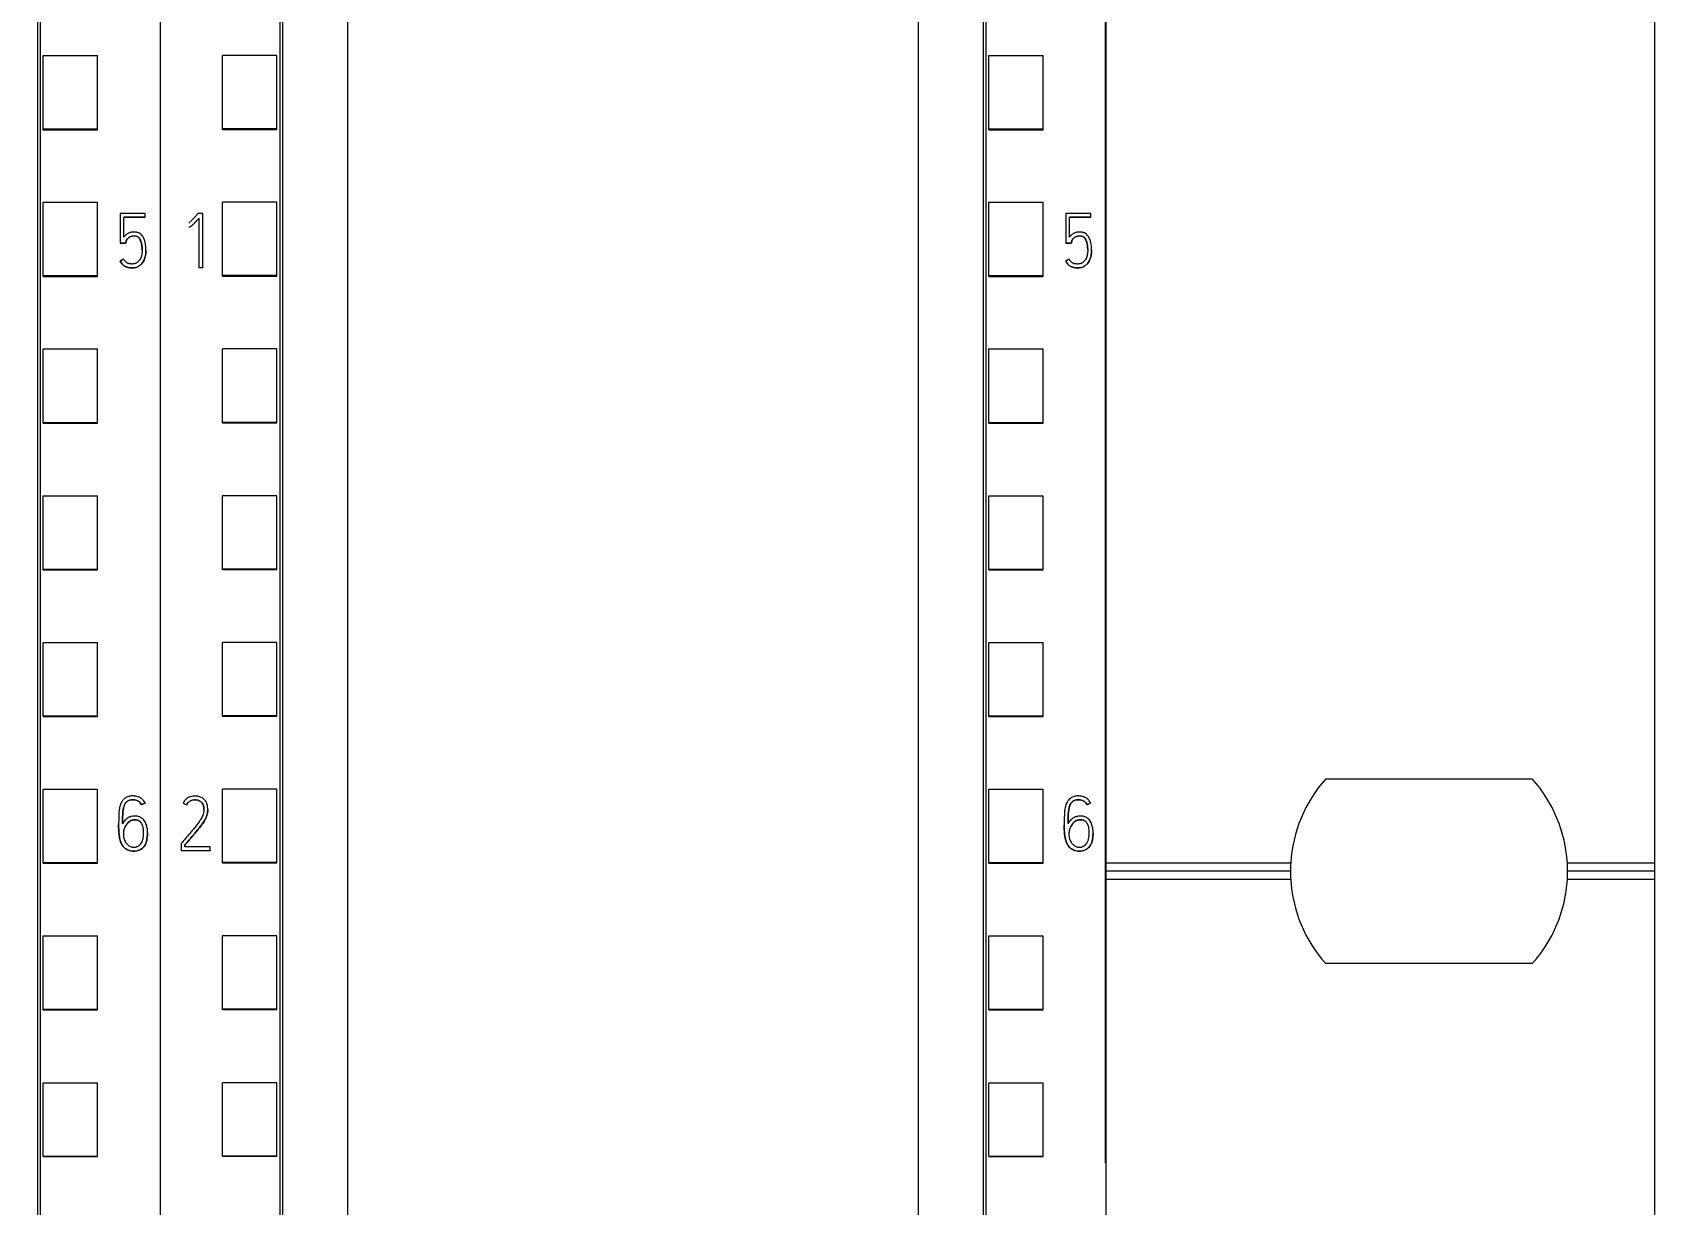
# Model space of a CAD drawing. Header units: millimetres. Extents: x 1359 to 3577, y 1333 to 3557.
# Drawn here: x 2850.1 to 2909.8, y 2979.1 to 3022.3 of the extents above; entities that cross this region are included whole.
import ezdxf

# ---------------------------------------------------------------- set-up
doc = ezdxf.new("R2010")
doc.units = ezdxf.units.MM
doc.layers.add('000-PI-Oprema', color=30, linetype='Continuous', lineweight=5)
doc.layers.add('002-PI-Kabelska kanalica', color=150, linetype='Continuous')
doc.styles.get("Standard").update_dxf_attribs({"font": 'arial.ttf'})
doc.dimstyles.new('ISO-25', dxfattribs={"dimtxt": 2.5, "dimasz": 2.5, "dimexe": 1.25, "dimexo": 0.625, "dimtad": 1, "dimtxsty": 'Standard', "dimcen": 2.5, "dimadec": 0, "dimazin": 0, "dimtfac": 1, "dimtmove": 0, "dimatfit": 3, "dimfxl": 1, "dimarcsym": 0})

# ---------------------------------------------------------------- blocks, each defined once
blk = doc.blocks.new('S7-1500 AI HS - 6ES7531-7NF10-0AB0')
at = {"layer": '000-PI-Oprema', "color": 0, "linetype": 'ByBlock', "lineweight": 0}
for p, q in [((0, 134.681), (0, 21.262)), ((34.8, 134.681), (34.8, 21.262)), ((4.4, 132.4), (4.4, 23.585)), ((30.4, 23.585), (30.4, 132.4)), ((2.3, 112.178), (2.3, 114.881)), ((4.3, 114.881), (2.3, 114.881)), ((4.3, 112.178), (4.3, 114.881)), ((30.5, 112.178), (30.5, 114.881)), ((30.5, 114.881), (32.5, 114.881)), ((32.5, 112.178), (32.5, 114.881)), ((2.3, 112.149), (2.3, 112.178)), ((4.3, 112.178), (2.3, 112.178)), ((4.3, 112.149), (2.3, 112.149)), ((4.3, 112.149), (4.3, 112.178)), ((30.5, 112.178), (32.5, 112.178)), ((30.5, 112.149), (30.5, 112.178)), ((30.5, 112.149), (32.5, 112.149)), ((32.5, 112.149), (32.5, 112.178)), ((2.3, 106.777), (2.3, 109.479)), ((4.3, 109.479), (2.3, 109.479)), ((4.3, 106.777), (4.3, 109.479)), ((30.5, 106.777), (30.5, 109.479)), ((30.5, 109.479), (32.5, 109.479)), ((32.5, 106.777), (32.5, 109.479)), ((1.566, 109.059), (1.392, 109.059)), ((1.428, 108.888), (1.428, 107.075)), ((1.566, 107.075), (1.566, 109.059)), ((33.327, 109.07), (33.327, 107.976)), ((34.251, 109.07), (33.327, 109.07)), ((33.466, 108.197), (33.466, 108.932)), ((33.466, 108.932), (34.251, 108.932)), ((34.251, 108.926), (33.466, 108.926)), ((34.251, 108.932), (34.251, 109.07)), ((34.251, 108.932), (34.251, 108.926)), ((33.327, 107.976), (33.327, 107.97)), ((33.327, 107.976), (33.538, 107.976)), ((33.538, 107.97), (33.327, 107.97)), ((33.538, 107.976), (33.538, 107.97)), ((34.279, 107.712), (34.279, 107.718)), ((1.428, 107.075), (1.566, 107.075)), ((1.428, 107.075), (1.428, 107.069)), ((1.566, 107.069), (1.428, 107.069)), ((1.566, 107.075), (1.566, 107.069)), ((33.333, 107.321), (33.333, 107.315)), ((2.3, 106.749), (2.3, 106.777)), ((4.3, 106.777), (2.3, 106.777)), ((4.3, 106.749), (2.3, 106.749)), ((4.3, 106.749), (4.3, 106.777)), ((30.5, 106.749), (30.5, 106.777)), ((30.5, 106.777), (32.5, 106.777)), ((30.5, 106.749), (32.5, 106.749)), ((32.5, 106.749), (32.5, 106.777)), ((2.3, 101.375), (2.3, 104.078)), ((4.3, 104.078), (2.3, 104.078)), ((4.3, 101.375), (4.3, 104.078)), ((30.5, 101.375), (30.5, 104.078)), ((30.5, 104.078), (32.5, 104.078)), ((32.5, 101.375), (32.5, 104.078)), ((2.3, 101.349), (2.3, 101.375)), ((4.3, 101.375), (2.3, 101.375)), ((4.3, 101.349), (2.3, 101.349)), ((4.3, 101.349), (4.3, 101.375)), ((30.5, 101.349), (30.5, 101.375)), ((30.5, 101.375), (32.5, 101.375)), ((30.5, 101.349), (32.5, 101.349)), ((32.5, 101.349), (32.5, 101.375)), ((2.3, 95.974), (2.3, 98.676)), ((4.3, 98.676), (2.3, 98.676)), ((4.3, 95.974), (4.3, 98.676)), ((30.5, 95.974), (30.5, 98.676)), ((30.5, 98.676), (32.5, 98.676)), ((32.5, 95.974), (32.5, 98.676)), ((2.3, 95.949), (2.3, 95.974)), ((4.3, 95.974), (2.3, 95.974)), ((4.3, 95.949), (2.3, 95.949)), ((4.3, 95.949), (4.3, 95.974)), ((30.5, 95.949), (30.5, 95.974)), ((30.5, 95.974), (32.5, 95.974)), ((30.5, 95.949), (32.5, 95.949)), ((32.5, 95.949), (32.5, 95.974)), ((2.3, 90.572), (2.3, 93.274)), ((4.3, 93.274), (2.3, 93.274)), ((4.3, 90.572), (4.3, 93.274)), ((30.5, 90.572), (30.5, 93.274)), ((30.5, 93.274), (32.5, 93.274)), ((32.5, 90.572), (32.5, 93.274)), ((2.3, 90.549), (2.3, 90.572)), ((4.3, 90.572), (2.3, 90.572)), ((4.3, 90.549), (2.3, 90.549)), ((4.3, 90.549), (4.3, 90.572)), ((30.5, 90.549), (30.5, 90.572)), ((30.5, 90.572), (32.5, 90.572)), ((30.5, 90.549), (32.5, 90.549)), ((32.5, 90.549), (32.5, 90.572)), ((2.3, 85.17), (2.3, 87.872)), ((4.3, 87.872), (2.3, 87.872)), ((4.3, 85.17), (4.3, 87.872)), ((30.5, 85.17), (30.5, 87.872)), ((30.5, 87.872), (32.5, 87.872)), ((32.5, 85.17), (32.5, 87.872)), ((34.116, 87.304), (34.116, 87.298)), ((34.244, 87.371), (34.244, 87.364)), ((1.752, 87.131), (1.752, 87.137)), ((33.273, 86.566), (33.273, 86.56)), ((34.336, 86.267), (34.336, 86.273)), ((0.77, 85.614), (1.836, 85.614)), ((1.836, 85.607), (0.77, 85.607)), ((1.836, 85.752), (0.909, 85.752)), ((1.836, 85.614), (1.836, 85.752)), ((1.836, 85.614), (1.836, 85.607)), ((2.3, 85.149), (2.3, 85.17)), ((4.3, 85.17), (2.3, 85.17)), ((4.3, 85.149), (2.3, 85.149)), ((4.3, 85.149), (4.3, 85.17)), ((30.5, 85.149), (30.5, 85.17)), ((30.5, 85.17), (32.5, 85.17)), ((30.5, 85.149), (32.5, 85.149)), ((32.5, 85.149), (32.5, 85.17)), ((2.3, 79.769), (2.3, 82.471)), ((4.3, 82.471), (2.3, 82.471)), ((4.3, 79.769), (4.3, 82.471)), ((30.5, 79.769), (30.5, 82.471)), ((30.5, 82.471), (32.5, 82.471)), ((32.5, 79.769), (32.5, 82.471)), ((2.3, 79.75), (2.3, 79.769)), ((4.3, 79.769), (2.3, 79.769)), ((4.3, 79.75), (2.3, 79.75)), ((4.3, 79.75), (4.3, 79.769)), ((30.5, 79.75), (30.5, 79.769)), ((30.5, 79.769), (32.5, 79.769)), ((30.5, 79.75), (32.5, 79.75)), ((32.5, 79.75), (32.5, 79.769)), ((2.3, 74.367), (2.3, 77.069)), ((4.3, 77.069), (2.3, 77.069)), ((4.3, 74.367), (4.3, 77.069)), ((30.5, 74.367), (30.5, 77.069)), ((30.5, 77.069), (32.5, 77.069)), ((32.5, 74.367), (32.5, 77.069)), ((2.3, 74.35), (2.3, 74.367)), ((4.3, 74.367), (2.3, 74.367)), ((4.3, 74.35), (2.3, 74.35)), ((4.3, 74.35), (4.3, 74.367)), ((30.5, 74.367), (32.5, 74.367)), ((30.5, 74.35), (30.5, 74.367)), ((30.5, 74.35), (32.5, 74.35)), ((32.5, 74.35), (32.5, 74.367))]:
    blk.add_line(p, q, dxfattribs=at)
at = {"layer": '000-PI-Oprema', "color": 0, "linetype": 'ByBlock', "lineweight": 0, "ltscale": 0.25}
for p, q in [((0.845, 87.362), (0.97, 87.293)), ((0.77, 85.868), (0.77, 85.607)), ((0.909, 85.752), (0.909, 85.818))]:
    blk.add_line(p, q, dxfattribs=at)
at = {"layer": '000-PI-Oprema', "color": 0, "linetype": 'ByBlock', "lineweight": 0}
for points, knots in [([(4.5, 132.586), (4.5, 129.542), (4.5, 119.972), (4.5, 105.802), (4.5, 91.235), (4.5, 77.025), (4.5, 62.731), (4.5, 47.245), (4.5, 34.605), (4.5, 26.64), (4.5, 23.299)], [0, 0, 0, 0, 0.083934, 0.263736, 0.389889, 0.484142, 0.653794, 0.78188, 0.908517, 1, 1, 1, 1]), ([(30.3, 23.299), (30.3, 26.64), (30.3, 34.605), (30.3, 47.245), (30.3, 62.731), (30.3, 77.025), (30.3, 91.235), (30.3, 105.802), (30.3, 119.972), (30.3, 129.542), (30.3, 132.586)], [0, 0, 0, 0, 0.091483, 0.21812, 0.346206, 0.515858, 0.610111, 0.736264, 0.916066, 1, 1, 1, 1]), ([(6.9, 129.52), (6.9, 127.497), (6.9, 118.948), (6.9, 105.802), (6.9, 91.235), (6.9, 77.025), (6.9, 62.731), (6.9, 47.245), (6.9, 34.486), (6.9, 25.605), (6.9, 21.348), (6.9, 20.55)], [0, 0, 0, 0, 0.055935, 0.236292, 0.362833, 0.457376, 0.627551, 0.756032, 0.883059, 0.978086, 1, 1, 1, 1]), ([(27.9, 129.52), (27.9, 127.497), (27.9, 118.948), (27.9, 105.802), (27.9, 91.235), (27.9, 77.025), (27.9, 62.731), (27.9, 47.245), (27.9, 34.486), (27.9, 25.605), (27.9, 21.348), (27.9, 20.55)], [0, 0, 0, 0, 0.055935, 0.236292, 0.362833, 0.457376, 0.627551, 0.756032, 0.883059, 0.978086, 1, 1, 1, 1]), ([(1.392, 109.059), (1.365, 109.029), (1.338, 108.999), (1.284, 108.94), (1.256, 108.911), (1.215, 108.867), (1.201, 108.852), (1.173, 108.824), (1.159, 108.809), (1.131, 108.781), (1.116, 108.767), (1.086, 108.74), (1.071, 108.727), (1.056, 108.714)], [0, 0, 0, 0, 0.25, 0.25, 0.5, 0.5, 0.625, 0.625, 0.75, 0.75, 0.875, 0.875, 1, 1, 1, 1]), ([(1.064, 108.567), (1.07, 108.567), (1.075, 108.568), (1.085, 108.57), (1.09, 108.571), (1.099, 108.575), (1.104, 108.577), (1.113, 108.582), (1.117, 108.585), (1.13, 108.594), (1.138, 108.6), (1.154, 108.613), (1.162, 108.62), (1.185, 108.64), (1.2, 108.654), (1.229, 108.682), (1.244, 108.696), (1.287, 108.74), (1.316, 108.769), (1.372, 108.828), (1.4, 108.858), (1.428, 108.888)], [0, 0, 0, 0, 0.03125, 0.03125, 0.0625, 0.0625, 0.09375, 0.09375, 0.125, 0.125, 0.1875, 0.1875, 0.25, 0.25, 0.375, 0.375, 0.5, 0.5, 0.75, 0.75, 1, 1, 1, 1]), ([(1.428, 108.882), (1.4, 108.852), (1.372, 108.822), (1.316, 108.763), (1.287, 108.733), (1.244, 108.69), (1.229, 108.676), (1.2, 108.647), (1.185, 108.633), (1.162, 108.613), (1.154, 108.607), (1.138, 108.594), (1.13, 108.588), (1.117, 108.579), (1.113, 108.576), (1.104, 108.571), (1.099, 108.569), (1.09, 108.565), (1.085, 108.564), (1.075, 108.562), (1.07, 108.561), (1.064, 108.561)], [0, 0, 0, 0, 0.25, 0.25, 0.5, 0.5, 0.625, 0.625, 0.75, 0.75, 0.8125, 0.8125, 0.875, 0.875, 0.90625, 0.90625, 0.9375, 0.9375, 0.96875, 0.96875, 1, 1, 1, 1]), ([(33.333, 107.321), (33.345, 107.295), (33.359, 107.269), (33.383, 107.233), (33.391, 107.222), (33.41, 107.2), (33.42, 107.189), (33.442, 107.169), (33.453, 107.16), (33.476, 107.143), (33.488, 107.135), (33.513, 107.12), (33.526, 107.113), (33.553, 107.101), (33.566, 107.096), (33.594, 107.087), (33.608, 107.083), (33.636, 107.076), (33.65, 107.073), (33.68, 107.069), (33.694, 107.068), (33.716, 107.066), (33.723, 107.066), (33.738, 107.065), (33.745, 107.065), (33.767, 107.064), (33.782, 107.064), (33.811, 107.065), (33.826, 107.066), (33.855, 107.069), (33.869, 107.072), (33.898, 107.078), (33.912, 107.082), (33.954, 107.095), (33.981, 107.107), (34.02, 107.129), (34.032, 107.137), (34.056, 107.154), (34.067, 107.163), (34.089, 107.182), (34.1, 107.192), (34.12, 107.214), (34.129, 107.225), (34.156, 107.26), (34.172, 107.284), (34.193, 107.322), (34.2, 107.336), (34.212, 107.362), (34.218, 107.376), (34.234, 107.417), (34.243, 107.444), (34.258, 107.5), (34.264, 107.529), (34.27, 107.572), (34.272, 107.586), (34.275, 107.615), (34.276, 107.63), (34.278, 107.674), (34.279, 107.703), (34.278, 107.761), (34.276, 107.819), (34.271, 107.877), (34.263, 107.935), (34.258, 107.963), (34.249, 108.006), (34.245, 108.021), (34.238, 108.049), (34.233, 108.063), (34.22, 108.105), (34.209, 108.132), (34.189, 108.172), (34.182, 108.185), (34.167, 108.21), (34.16, 108.222), (34.134, 108.257), (34.115, 108.279), (34.07, 108.318), (34.046, 108.335), (34.006, 108.354), (33.992, 108.36), (33.964, 108.369), (33.95, 108.372), (33.921, 108.378), (33.906, 108.38), (33.876, 108.382), (33.862, 108.382), (33.832, 108.382), (33.818, 108.381), (33.789, 108.379), (33.774, 108.377), (33.745, 108.373), (33.731, 108.37), (33.702, 108.363), (33.688, 108.358), (33.66, 108.349), (33.646, 108.343), (33.62, 108.331), (33.607, 108.324), (33.582, 108.309), (33.569, 108.3), (33.546, 108.283), (33.534, 108.273), (33.513, 108.253), (33.503, 108.243), (33.484, 108.221), (33.474, 108.209), (33.466, 108.197)], [0, 0, 0, 0, 0.03125, 0.03125, 0.046875, 0.046875, 0.0625, 0.0625, 0.078125, 0.078125, 0.09375, 0.09375, 0.109375, 0.109375, 0.125, 0.125, 0.140625, 0.140625, 0.15625, 0.15625, 0.171875, 0.171875, 0.179687, 0.179687, 0.1875, 0.1875, 0.203125, 0.203125, 0.21875, 0.21875, 0.234375, 0.234375, 0.25, 0.25, 0.28125, 0.28125, 0.296875, 0.296875, 0.3125, 0.3125, 0.328125, 0.328125, 0.34375, 0.34375, 0.375, 0.375, 0.390625, 0.390625, 0.40625, 0.40625, 0.4375, 0.4375, 0.46875, 0.46875, 0.484375, 0.484375, 0.5, 0.5, 0.53125, 0.53125, 0.5625, 0.59375, 0.59375, 0.625, 0.625, 0.640625, 0.640625, 0.65625, 0.65625, 0.6875, 0.6875, 0.703125, 0.703125, 0.71875, 0.71875, 0.75, 0.75, 0.78125, 0.78125, 0.796875, 0.796875, 0.8125, 0.8125, 0.828125, 0.828125, 0.84375, 0.84375, 0.859375, 0.859375, 0.875, 0.875, 0.890625, 0.890625, 0.90625, 0.90625, 0.921875, 0.921875, 0.9375, 0.9375, 0.953125, 0.953125, 0.96875, 0.96875, 0.984375, 0.984375, 1, 1, 1, 1]), ([(33.538, 107.976), (33.539, 107.999), (33.542, 108.022), (33.551, 108.056), (33.555, 108.067), (33.564, 108.088), (33.569, 108.098), (33.582, 108.117), (33.588, 108.127), (33.6, 108.14), (33.604, 108.144), (33.612, 108.153), (33.616, 108.157), (33.637, 108.176), (33.656, 108.189), (33.687, 108.206), (33.697, 108.212), (33.718, 108.221), (33.729, 108.224), (33.762, 108.234), (33.786, 108.238), (33.82, 108.241), (33.832, 108.242), (33.855, 108.241), (33.866, 108.241), (33.901, 108.237), (33.924, 108.233), (33.951, 108.222), (33.957, 108.22), (33.967, 108.215), (33.972, 108.212), (33.987, 108.203), (33.996, 108.196), (34.009, 108.184), (34.013, 108.18), (34.021, 108.172), (34.032, 108.159), (34.042, 108.145), (34.054, 108.125), (34.06, 108.115), (34.07, 108.094), (34.075, 108.084), (34.088, 108.052), (34.096, 108.031), (34.109, 107.987), (34.114, 107.964), (34.121, 107.931), (34.123, 107.919), (34.127, 107.897), (34.132, 107.863), (34.135, 107.829), (34.138, 107.783), (34.139, 107.761), (34.14, 107.693), (34.138, 107.647), (34.131, 107.591), (34.129, 107.579), (34.125, 107.557), (34.123, 107.545), (34.116, 107.511), (34.109, 107.489), (34.095, 107.446), (34.086, 107.424), (34.065, 107.383), (34.053, 107.363), (34.027, 107.326), (34.012, 107.308), (33.987, 107.284), (33.978, 107.276), (33.96, 107.262), (33.951, 107.255), (33.931, 107.243), (33.921, 107.237), (33.9, 107.228), (33.889, 107.223), (33.856, 107.213), (33.833, 107.209), (33.798, 107.206), (33.786, 107.205), (33.763, 107.205), (33.752, 107.205), (33.717, 107.206), (33.694, 107.208), (33.66, 107.215), (33.649, 107.218), (33.627, 107.225), (33.616, 107.229), (33.594, 107.239), (33.584, 107.244), (33.564, 107.256), (33.554, 107.263), (33.527, 107.284), (33.51, 107.3), (33.489, 107.328), (33.483, 107.338), (33.471, 107.358), (33.465, 107.368), (33.46, 107.379)], [0, 0, 0, 0, 0.03125, 0.03125, 0.046875, 0.046875, 0.0625, 0.0625, 0.078125, 0.078125, 0.085937, 0.085937, 0.09375, 0.09375, 0.125, 0.125, 0.140625, 0.140625, 0.15625, 0.15625, 0.1875, 0.1875, 0.203125, 0.203125, 0.21875, 0.21875, 0.25, 0.25, 0.257812, 0.257812, 0.265625, 0.265625, 0.28125, 0.28125, 0.289062, 0.289062, 0.296875, 0.3125, 0.3125, 0.328125, 0.328125, 0.34375, 0.34375, 0.375, 0.375, 0.40625, 0.40625, 0.421875, 0.421875, 0.4375, 0.46875, 0.46875, 0.5, 0.5, 0.5625, 0.5625, 0.578125, 0.578125, 0.59375, 0.59375, 0.625, 0.625, 0.65625, 0.65625, 0.6875, 0.6875, 0.71875, 0.71875, 0.734375, 0.734375, 0.75, 0.75, 0.765625, 0.765625, 0.78125, 0.78125, 0.8125, 0.8125, 0.828125, 0.828125, 0.84375, 0.84375, 0.875, 0.875, 0.890625, 0.890625, 0.90625, 0.90625, 0.921875, 0.921875, 0.9375, 0.9375, 0.96875, 0.96875, 0.984375, 0.984375, 1, 1, 1, 1]), ([(34.139, 107.713), (34.139, 107.718), (34.139, 107.723), (34.139, 107.751), (34.138, 107.773), (34.135, 107.819), (34.133, 107.841), (34.125, 107.909), (34.117, 107.954), (34.097, 108.02), (34.09, 108.042), (34.072, 108.085), (34.062, 108.105), (34.044, 108.135), (34.038, 108.144), (34.023, 108.163), (34.016, 108.172), (33.999, 108.187), (33.99, 108.195), (33.975, 108.204), (33.97, 108.207), (33.959, 108.213), (33.954, 108.215), (33.938, 108.221), (33.927, 108.225), (33.904, 108.23), (33.892, 108.232), (33.869, 108.234), (33.857, 108.235), (33.834, 108.235), (33.823, 108.235), (33.799, 108.233), (33.788, 108.232), (33.765, 108.228), (33.731, 108.22), (33.699, 108.207), (33.668, 108.19), (33.658, 108.184), (33.639, 108.17), (33.63, 108.163), (33.613, 108.148), (33.605, 108.139), (33.593, 108.126), (33.589, 108.121), (33.582, 108.112), (33.579, 108.107), (33.57, 108.093), (33.564, 108.082), (33.555, 108.061), (33.551, 108.05), (33.542, 108.016), (33.539, 107.993), (33.538, 107.97)], [0, 0, 0, 0, 0.013624, 0.013624, 0.075273, 0.075273, 0.136921, 0.136921, 0.260218, 0.260218, 0.321867, 0.321867, 0.383515, 0.383515, 0.414339, 0.414339, 0.445164, 0.445164, 0.475988, 0.475988, 0.4914, 0.4914, 0.506812, 0.506812, 0.537636, 0.537636, 0.568461, 0.568461, 0.599285, 0.599285, 0.630109, 0.630109, 0.660933, 0.660933, 0.691758, 0.753406, 0.753406, 0.78423, 0.78423, 0.815055, 0.815055, 0.845879, 0.845879, 0.861291, 0.861291, 0.876703, 0.876703, 0.907527, 0.907527, 0.938352, 0.938352, 1, 1, 1, 1]), ([(34.279, 107.712), (34.279, 107.69), (34.278, 107.669), (34.276, 107.619), (34.273, 107.59), (34.267, 107.547), (34.265, 107.532), (34.26, 107.504), (34.256, 107.489), (34.246, 107.447), (34.237, 107.419), (34.216, 107.364), (34.204, 107.337), (34.177, 107.285), (34.161, 107.261), (34.135, 107.226), (34.126, 107.214), (34.106, 107.193), (34.096, 107.182), (34.063, 107.152), (34.04, 107.135), (34.002, 107.112), (33.989, 107.105), (33.962, 107.093), (33.948, 107.087), (33.907, 107.073), (33.878, 107.066), (33.834, 107.06), (33.819, 107.059), (33.79, 107.058), (33.775, 107.058), (33.746, 107.059), (33.731, 107.059), (33.702, 107.061), (33.688, 107.062), (33.658, 107.066), (33.644, 107.068), (33.615, 107.075), (33.601, 107.079), (33.573, 107.087), (33.559, 107.093), (33.532, 107.104), (33.519, 107.111), (33.493, 107.126), (33.481, 107.134), (33.457, 107.151), (33.445, 107.161), (33.423, 107.18), (33.413, 107.191), (33.394, 107.213), (33.385, 107.225), (33.359, 107.262), (33.345, 107.288), (33.333, 107.315)], [0, 0, 0, 0, 0.044434, 0.044434, 0.104157, 0.104157, 0.134018, 0.134018, 0.16388, 0.16388, 0.223602, 0.223602, 0.283325, 0.283325, 0.343048, 0.343048, 0.37291, 0.37291, 0.402771, 0.402771, 0.462494, 0.462494, 0.492355, 0.492355, 0.522217, 0.522217, 0.58194, 0.58194, 0.611801, 0.611801, 0.641663, 0.641663, 0.671524, 0.671524, 0.701386, 0.701386, 0.731247, 0.731247, 0.761108, 0.761108, 0.79097, 0.79097, 0.820831, 0.820831, 0.850693, 0.850693, 0.880554, 0.880554, 0.910416, 0.910416, 0.940277, 0.940277, 1, 1, 1, 1]), ([(0.97, 87.299), (0.982, 87.322), (0.995, 87.344), (1.019, 87.374), (1.028, 87.384), (1.047, 87.402), (1.057, 87.411), (1.088, 87.433), (1.111, 87.446), (1.159, 87.465), (1.184, 87.472), (1.222, 87.48), (1.235, 87.481), (1.261, 87.484), (1.274, 87.484), (1.313, 87.484), (1.338, 87.481), (1.376, 87.472), (1.389, 87.469), (1.413, 87.461), (1.425, 87.456), (1.46, 87.439), (1.482, 87.426), (1.513, 87.401), (1.523, 87.392), (1.54, 87.374), (1.549, 87.364), (1.56, 87.348), (1.563, 87.342), (1.57, 87.331), (1.579, 87.313), (1.586, 87.295), (1.594, 87.271), (1.598, 87.258), (1.603, 87.233), (1.605, 87.22), (1.608, 87.194), (1.609, 87.181), (1.611, 87.156), (1.611, 87.143), (1.611, 87.117), (1.61, 87.104), (1.609, 87.078), (1.607, 87.065), (1.602, 87.027), (1.597, 87.002), (1.587, 86.964), (1.584, 86.952), (1.575, 86.927), (1.571, 86.915), (1.556, 86.879), (1.545, 86.856), (1.521, 86.81), (1.509, 86.788), (1.482, 86.745), (1.468, 86.723), (1.426, 86.659), (1.396, 86.617), (1.303, 86.494), (1.238, 86.414), (1.139, 86.296), (1.106, 86.257), (1.039, 86.179), (1.006, 86.14), (0.939, 86.062), (0.905, 86.024), (0.838, 85.946), (0.804, 85.907), (0.77, 85.868)], [0, 0, 0, 0, 0.03125, 0.03125, 0.046875, 0.046875, 0.0625, 0.0625, 0.09375, 0.09375, 0.125, 0.125, 0.140625, 0.140625, 0.15625, 0.15625, 0.1875, 0.1875, 0.203125, 0.203125, 0.21875, 0.21875, 0.25, 0.25, 0.265625, 0.265625, 0.28125, 0.28125, 0.289063, 0.289063, 0.296875, 0.3125, 0.3125, 0.328125, 0.328125, 0.34375, 0.34375, 0.359375, 0.359375, 0.375, 0.375, 0.390625, 0.390625, 0.40625, 0.40625, 0.4375, 0.4375, 0.453125, 0.453125, 0.46875, 0.46875, 0.5, 0.5, 0.53125, 0.53125, 0.5625, 0.5625, 0.625, 0.625, 0.75, 0.75, 0.8125, 0.8125, 0.875, 0.875, 0.9375, 0.9375, 1, 1, 1, 1]), ([(0.909, 85.818), (0.948, 85.864), (0.987, 85.91), (1.065, 86.002), (1.104, 86.048), (1.182, 86.139), (1.221, 86.185), (1.299, 86.277), (1.337, 86.324), (1.413, 86.417), (1.451, 86.464), (1.506, 86.536), (1.524, 86.56), (1.559, 86.609), (1.576, 86.634), (1.609, 86.684), (1.625, 86.71), (1.656, 86.762), (1.67, 86.788), (1.689, 86.829), (1.695, 86.843), (1.706, 86.871), (1.711, 86.885), (1.725, 86.928), (1.732, 86.958), (1.744, 87.017), (1.748, 87.046), (1.751, 87.091), (1.752, 87.106), (1.752, 87.137), (1.752, 87.152), (1.75, 87.197), (1.747, 87.227), (1.739, 87.271), (1.736, 87.286), (1.728, 87.315), (1.724, 87.33), (1.713, 87.358), (1.707, 87.372), (1.694, 87.399), (1.686, 87.412), (1.674, 87.431), (1.67, 87.438), (1.661, 87.45), (1.656, 87.456), (1.642, 87.473), (1.632, 87.484), (1.61, 87.506), (1.599, 87.516), (1.581, 87.53), (1.575, 87.534), (1.562, 87.543), (1.556, 87.547), (1.523, 87.566), (1.495, 87.578), (1.452, 87.593), (1.438, 87.598), (1.408, 87.605), (1.393, 87.609), (1.363, 87.614), (1.348, 87.616), (1.318, 87.618), (1.303, 87.619), (1.273, 87.62), (1.258, 87.62), (1.228, 87.618), (1.213, 87.617), (1.167, 87.612), (1.138, 87.606), (1.094, 87.592), (1.08, 87.587), (1.059, 87.578), (1.052, 87.575), (1.039, 87.568), (1.032, 87.564), (0.999, 87.545), (0.975, 87.527), (0.941, 87.497), (0.93, 87.486), (0.91, 87.464), (0.9, 87.452), (0.873, 87.416), (0.858, 87.39), (0.845, 87.362)], [0, 0, 0, 0, 0.0625, 0.0625, 0.125, 0.125, 0.1875, 0.1875, 0.25, 0.25, 0.3125, 0.3125, 0.34375, 0.34375, 0.375, 0.375, 0.40625, 0.40625, 0.4375, 0.4375, 0.453125, 0.453125, 0.46875, 0.46875, 0.5, 0.5, 0.53125, 0.53125, 0.546875, 0.546875, 0.5625, 0.5625, 0.59375, 0.59375, 0.609375, 0.609375, 0.625, 0.625, 0.640625, 0.640625, 0.65625, 0.65625, 0.664062, 0.664062, 0.671875, 0.671875, 0.6875, 0.6875, 0.703125, 0.703125, 0.710937, 0.710937, 0.71875, 0.71875, 0.75, 0.75, 0.765625, 0.765625, 0.78125, 0.78125, 0.796875, 0.796875, 0.8125, 0.8125, 0.828125, 0.828125, 0.84375, 0.84375, 0.875, 0.875, 0.890625, 0.890625, 0.898437, 0.898437, 0.90625, 0.90625, 0.9375, 0.9375, 0.953125, 0.953125, 0.96875, 0.96875, 1, 1, 1, 1]), ([(1.611, 87.128), (1.611, 87.138), (1.611, 87.149), (1.61, 87.172), (1.609, 87.185), (1.606, 87.21), (1.604, 87.223), (1.598, 87.249), (1.595, 87.261), (1.587, 87.286), (1.583, 87.298), (1.574, 87.316), (1.572, 87.322), (1.565, 87.333), (1.562, 87.339), (1.543, 87.366), (1.526, 87.385), (1.5, 87.405), (1.495, 87.409), (1.484, 87.417), (1.468, 87.428), (1.44, 87.443), (1.416, 87.453), (1.391, 87.462), (1.379, 87.466), (1.341, 87.474), (1.315, 87.477), (1.262, 87.478), (1.224, 87.475), (1.185, 87.466), (1.16, 87.459), (1.148, 87.454), (1.124, 87.445), (1.112, 87.439), (1.089, 87.427), (1.078, 87.42), (1.046, 87.397), (1.028, 87.379), (1.004, 87.349), (0.996, 87.338), (0.982, 87.316), (0.976, 87.304), (0.97, 87.293)], [0, 0, 0, 0, 0.034384, 0.034384, 0.076368, 0.076368, 0.118351, 0.118351, 0.160334, 0.160334, 0.202317, 0.202317, 0.223309, 0.223309, 0.244301, 0.244301, 0.328267, 0.328267, 0.349259, 0.349259, 0.370251, 0.412234, 0.454217, 0.454217, 0.496201, 0.496201, 0.580167, 0.580167, 0.664134, 0.706117, 0.706117, 0.7481, 0.7481, 0.790084, 0.790084, 0.832067, 0.832067, 0.916033, 0.916033, 0.958017, 0.958017, 1, 1, 1, 1]), ([(34.244, 87.371), (34.229, 87.396), (34.213, 87.42), (34.187, 87.454), (34.178, 87.465), (34.158, 87.486), (34.148, 87.496), (34.115, 87.525), (34.092, 87.542), (34.055, 87.564), (34.042, 87.571), (34.015, 87.583), (34.002, 87.588), (33.961, 87.602), (33.933, 87.61), (33.891, 87.617), (33.876, 87.619), (33.847, 87.623), (33.833, 87.624), (33.79, 87.626), (33.761, 87.626), (33.718, 87.622), (33.704, 87.621), (33.675, 87.616), (33.661, 87.613), (33.619, 87.601), (33.592, 87.591), (33.553, 87.571), (33.541, 87.564), (33.516, 87.548), (33.504, 87.54), (33.47, 87.513), (33.45, 87.493), (33.421, 87.46), (33.412, 87.448), (33.395, 87.425), (33.388, 87.413), (33.366, 87.375), (33.354, 87.349), (33.333, 87.295), (33.325, 87.267), (33.311, 87.212), (33.306, 87.184), (33.297, 87.127), (33.293, 87.099), (33.284, 87.014), (33.28, 86.956), (33.276, 86.841), (33.275, 86.784), (33.272, 86.612), (33.271, 86.497), (33.277, 86.354), (33.278, 86.325), (33.282, 86.268), (33.285, 86.24), (33.294, 86.154), (33.303, 86.098), (33.32, 86.027), (33.323, 86.013), (33.331, 85.986), (33.336, 85.972), (33.349, 85.931), (33.36, 85.904), (33.378, 85.865), (33.385, 85.852), (33.399, 85.826), (33.406, 85.814), (33.43, 85.777), (33.448, 85.755), (33.478, 85.724), (33.489, 85.714), (33.511, 85.695), (33.523, 85.686), (33.559, 85.663), (33.585, 85.649), (33.625, 85.632), (33.639, 85.627), (33.667, 85.618), (33.68, 85.614), (33.723, 85.604), (33.751, 85.599), (33.794, 85.595), (33.809, 85.594), (33.838, 85.594), (33.853, 85.594), (33.896, 85.597), (33.924, 85.602), (33.966, 85.612), (33.98, 85.616), (34.008, 85.625), (34.021, 85.631), (34.061, 85.648), (34.086, 85.663), (34.122, 85.687), (34.134, 85.696), (34.156, 85.714), (34.167, 85.724), (34.198, 85.755), (34.216, 85.777), (34.24, 85.814), (34.247, 85.826), (34.26, 85.852), (34.266, 85.865), (34.283, 85.906), (34.292, 85.933), (34.303, 85.975), (34.306, 85.989), (34.312, 86.017), (34.314, 86.032), (34.321, 86.075), (34.325, 86.103), (34.334, 86.189), (34.337, 86.247), (34.335, 86.332), (34.333, 86.361), (34.326, 86.418), (34.321, 86.447), (34.309, 86.504), (34.302, 86.533), (34.284, 86.588), (34.273, 86.615), (34.248, 86.668), (34.234, 86.694), (34.201, 86.741), (34.182, 86.763), (34.15, 86.794), (34.138, 86.803), (34.114, 86.82), (34.102, 86.827), (34.076, 86.841), (34.063, 86.847), (34.035, 86.858), (34.021, 86.862), (33.979, 86.873), (33.95, 86.878), (33.906, 86.883), (33.891, 86.883), (33.862, 86.884), (33.847, 86.884), (33.804, 86.881), (33.775, 86.877), (33.731, 86.867), (33.717, 86.863), (33.69, 86.854), (33.676, 86.849), (33.637, 86.831), (33.611, 86.817), (33.575, 86.792), (33.563, 86.783), (33.54, 86.765), (33.529, 86.755), (33.498, 86.725), (33.479, 86.703), (33.444, 86.655), (33.428, 86.63), (33.415, 86.604)], [0, 0, 0, 0, 0.015625, 0.015625, 0.023438, 0.023438, 0.03125, 0.03125, 0.046875, 0.046875, 0.054688, 0.054688, 0.0625, 0.0625, 0.078125, 0.078125, 0.085938, 0.085938, 0.09375, 0.09375, 0.109375, 0.109375, 0.117188, 0.117188, 0.125, 0.125, 0.140625, 0.140625, 0.148438, 0.148438, 0.15625, 0.15625, 0.171875, 0.171875, 0.179688, 0.179688, 0.1875, 0.1875, 0.203125, 0.203125, 0.21875, 0.21875, 0.234375, 0.234375, 0.25, 0.25, 0.28125, 0.28125, 0.3125, 0.3125, 0.375, 0.375, 0.390625, 0.390625, 0.40625, 0.40625, 0.4375, 0.4375, 0.445313, 0.445313, 0.453125, 0.453125, 0.46875, 0.46875, 0.476563, 0.476563, 0.484375, 0.484375, 0.5, 0.5, 0.507813, 0.507813, 0.515625, 0.515625, 0.53125, 0.53125, 0.539063, 0.539063, 0.546875, 0.546875, 0.5625, 0.5625, 0.570313, 0.570313, 0.578125, 0.578125, 0.59375, 0.59375, 0.601563, 0.601563, 0.609375, 0.609375, 0.625, 0.625, 0.632813, 0.632813, 0.640625, 0.640625, 0.65625, 0.65625, 0.664063, 0.664063, 0.671875, 0.671875, 0.6875, 0.6875, 0.695313, 0.695313, 0.703125, 0.703125, 0.71875, 0.71875, 0.75, 0.75, 0.765625, 0.765625, 0.78125, 0.78125, 0.796875, 0.796875, 0.8125, 0.8125, 0.828125, 0.828125, 0.84375, 0.84375, 0.851563, 0.851563, 0.859375, 0.859375, 0.867188, 0.867188, 0.875, 0.875, 0.890625, 0.890625, 0.898438, 0.898438, 0.90625, 0.90625, 0.921875, 0.921875, 0.929688, 0.929688, 0.9375, 0.9375, 0.953125, 0.953125, 0.960938, 0.960938, 0.96875, 0.96875, 0.984375, 0.984375, 1, 1, 1, 1]), ([(33.415, 86.604), (33.414, 86.665), (33.415, 86.726), (33.417, 86.817), (33.418, 86.848), (33.421, 86.909), (33.422, 86.939), (33.426, 87), (33.428, 87.03), (33.435, 87.09), (33.439, 87.12), (33.448, 87.165), (33.452, 87.18), (33.459, 87.21), (33.463, 87.225), (33.477, 87.269), (33.489, 87.298), (33.507, 87.332), (33.511, 87.339), (33.519, 87.352), (33.524, 87.358), (33.537, 87.377), (33.547, 87.389), (33.563, 87.406), (33.569, 87.411), (33.58, 87.422), (33.587, 87.426), (33.605, 87.44), (33.619, 87.448), (33.64, 87.458), (33.647, 87.461), (33.661, 87.467), (33.669, 87.469), (33.691, 87.476), (33.706, 87.479), (33.737, 87.484), (33.752, 87.485), (33.783, 87.487), (33.799, 87.487), (33.83, 87.486), (33.845, 87.485), (33.876, 87.481), (33.898, 87.476), (33.92, 87.47), (33.935, 87.465), (33.942, 87.462), (33.964, 87.453), (33.978, 87.446), (34.005, 87.431), (34.018, 87.422), (34.036, 87.407), (34.042, 87.402), (34.053, 87.392), (34.059, 87.386), (34.074, 87.369), (34.084, 87.357), (34.102, 87.332), (34.109, 87.318), (34.116, 87.304)], [0, 0, 0, 0, 0.125, 0.125, 0.1875, 0.1875, 0.25, 0.25, 0.3125, 0.3125, 0.375, 0.375, 0.40625, 0.40625, 0.4375, 0.4375, 0.5, 0.5, 0.515625, 0.515625, 0.53125, 0.53125, 0.5625, 0.5625, 0.578125, 0.578125, 0.59375, 0.59375, 0.625, 0.625, 0.640625, 0.640625, 0.65625, 0.65625, 0.6875, 0.6875, 0.71875, 0.71875, 0.75, 0.75, 0.78125, 0.78125, 0.8125, 0.828125, 0.828125, 0.84375, 0.84375, 0.875, 0.875, 0.90625, 0.90625, 0.921875, 0.921875, 0.9375, 0.9375, 0.96875, 0.96875, 1, 1, 1, 1]), ([(34.116, 87.298), (34.103, 87.326), (34.085, 87.351), (34.059, 87.379), (34.054, 87.385), (34.043, 87.395), (34.037, 87.401), (34.019, 87.415), (33.993, 87.432), (33.965, 87.446), (33.937, 87.458), (33.922, 87.463), (33.892, 87.471), (33.877, 87.474), (33.847, 87.479), (33.831, 87.48), (33.785, 87.481), (33.754, 87.48), (33.708, 87.473), (33.693, 87.47), (33.663, 87.461), (33.649, 87.456), (33.628, 87.446), (33.621, 87.443), (33.607, 87.435), (33.601, 87.431), (33.582, 87.417), (33.564, 87.402), (33.549, 87.385), (33.539, 87.373), (33.534, 87.367), (33.52, 87.348), (33.512, 87.335), (33.497, 87.308), (33.491, 87.294), (33.479, 87.266), (33.474, 87.251), (33.459, 87.207), (33.452, 87.177), (33.44, 87.117), (33.435, 87.087), (33.428, 87.027), (33.426, 86.996), (33.422, 86.935), (33.421, 86.904), (33.418, 86.843), (33.417, 86.813), (33.415, 86.721), (33.414, 86.659), (33.415, 86.598)], [0, 0, 0, 0, 0.0625, 0.0625, 0.078125, 0.078125, 0.09375, 0.09375, 0.125, 0.15625, 0.15625, 0.1875, 0.1875, 0.21875, 0.21875, 0.25, 0.25, 0.3125, 0.3125, 0.34375, 0.34375, 0.375, 0.375, 0.390625, 0.390625, 0.40625, 0.40625, 0.4375, 0.453125, 0.453125, 0.46875, 0.46875, 0.5, 0.5, 0.53125, 0.53125, 0.5625, 0.5625, 0.625, 0.625, 0.6875, 0.6875, 0.75, 0.75, 0.8125, 0.8125, 0.875, 0.875, 1, 1, 1, 1]), ([(1.752, 87.131), (1.752, 87.11), (1.751, 87.088), (1.747, 87.037), (1.743, 87.008), (1.735, 86.963), (1.731, 86.949), (1.724, 86.919), (1.719, 86.905), (1.71, 86.876), (1.705, 86.862), (1.694, 86.834), (1.688, 86.82), (1.669, 86.78), (1.654, 86.753), (1.624, 86.701), (1.608, 86.676), (1.574, 86.626), (1.557, 86.601), (1.522, 86.552), (1.504, 86.528), (1.45, 86.456), (1.412, 86.409), (1.336, 86.316), (1.298, 86.27), (1.221, 86.178), (1.182, 86.132), (1.104, 86.041), (1.065, 85.995), (0.987, 85.904), (0.948, 85.858), (0.909, 85.812)], [0, 0, 0, 0, 0.040253, 0.040253, 0.096709, 0.096709, 0.124936, 0.124936, 0.153164, 0.153164, 0.181392, 0.181392, 0.20962, 0.20962, 0.266076, 0.266076, 0.322531, 0.322531, 0.378987, 0.378987, 0.435443, 0.435443, 0.548354, 0.548354, 0.661266, 0.661266, 0.774177, 0.774177, 0.887089, 0.887089, 1, 1, 1, 1]), ([(33.687, 86.698), (33.713, 86.713), (33.741, 86.723), (33.783, 86.734), (33.798, 86.737), (33.827, 86.74), (33.856, 86.743), (33.886, 86.743), (33.915, 86.741), (33.93, 86.739), (33.959, 86.734), (33.973, 86.731), (34.001, 86.722), (34.015, 86.716), (34.041, 86.701), (34.053, 86.693), (34.075, 86.674), (34.085, 86.663), (34.103, 86.64), (34.112, 86.628), (34.127, 86.603), (34.133, 86.59), (34.152, 86.55), (34.161, 86.522), (34.172, 86.48), (34.175, 86.465), (34.18, 86.437), (34.182, 86.422), (34.187, 86.378), (34.189, 86.349), (34.191, 86.291), (34.192, 86.262), (34.19, 86.176), (34.185, 86.118), (34.167, 86.031), (34.16, 86.003), (34.145, 85.961), (34.139, 85.948), (34.127, 85.921), (34.12, 85.908), (34.097, 85.871), (34.078, 85.848), (34.052, 85.823), (34.046, 85.818), (34.035, 85.808), (34.03, 85.803), (34.012, 85.79), (34, 85.782), (33.974, 85.768), (33.961, 85.762), (33.933, 85.752), (33.905, 85.743), (33.876, 85.739), (33.847, 85.736), (33.832, 85.736), (33.802, 85.737), (33.788, 85.739), (33.759, 85.744), (33.745, 85.748), (33.703, 85.763), (33.677, 85.776), (33.64, 85.801), (33.628, 85.81), (33.606, 85.829), (33.585, 85.849), (33.565, 85.871), (33.547, 85.894), (33.538, 85.905), (33.514, 85.942), (33.5, 85.968), (33.483, 86.008), (33.478, 86.022), (33.469, 86.05), (33.465, 86.065), (33.455, 86.107), (33.451, 86.136), (33.447, 86.179), (33.446, 86.194), (33.446, 86.223), (33.446, 86.238), (33.449, 86.282), (33.452, 86.311), (33.463, 86.368), (33.47, 86.396), (33.485, 86.438), (33.49, 86.452), (33.501, 86.478), (33.508, 86.492), (33.528, 86.53), (33.543, 86.555), (33.568, 86.59), (33.577, 86.602), (33.596, 86.624), (33.607, 86.635), (33.638, 86.665), (33.662, 86.683), (33.687, 86.698)], [0, 0, 0, 0, 0.03125, 0.03125, 0.046875, 0.046875, 0.0625, 0.078125, 0.078125, 0.09375, 0.09375, 0.109375, 0.109375, 0.125, 0.125, 0.140625, 0.140625, 0.15625, 0.15625, 0.171875, 0.171875, 0.1875, 0.1875, 0.21875, 0.21875, 0.234375, 0.234375, 0.25, 0.25, 0.28125, 0.28125, 0.3125, 0.3125, 0.375, 0.375, 0.40625, 0.40625, 0.421875, 0.421875, 0.4375, 0.4375, 0.46875, 0.46875, 0.476563, 0.476563, 0.484375, 0.484375, 0.5, 0.5, 0.515625, 0.515625, 0.53125, 0.546875, 0.546875, 0.5625, 0.5625, 0.578125, 0.578125, 0.59375, 0.59375, 0.625, 0.625, 0.640625, 0.640625, 0.65625, 0.671875, 0.671875, 0.6875, 0.6875, 0.71875, 0.71875, 0.734375, 0.734375, 0.75, 0.75, 0.78125, 0.78125, 0.796875, 0.796875, 0.8125, 0.8125, 0.84375, 0.84375, 0.875, 0.875, 0.890625, 0.890625, 0.90625, 0.90625, 0.9375, 0.9375, 0.953125, 0.953125, 0.96875, 0.96875, 1, 1, 1, 1]), ([(33.687, 86.692), (33.662, 86.677), (33.639, 86.659), (33.607, 86.629), (33.597, 86.618), (33.578, 86.596), (33.569, 86.585), (33.543, 86.549), (33.528, 86.524), (33.507, 86.485), (33.501, 86.472), (33.49, 86.445), (33.485, 86.431), (33.47, 86.39), (33.463, 86.362), (33.455, 86.319), (33.452, 86.304), (33.449, 86.275), (33.448, 86.261), (33.446, 86.235), (33.446, 86.225), (33.446, 86.214)], [0, 0, 0, 0, 0.157122, 0.157122, 0.235682, 0.235682, 0.314243, 0.314243, 0.471365, 0.471365, 0.549925, 0.549925, 0.628486, 0.628486, 0.785608, 0.785608, 0.864168, 0.864168, 0.942729, 0.942729, 1, 1, 1, 1]), ([(34.108, 86.627), (34.104, 86.634), (34.099, 86.64), (34.084, 86.658), (34.074, 86.669), (34.057, 86.683), (34.051, 86.688), (34.039, 86.696), (34.033, 86.7), (34.014, 86.71), (34, 86.716), (33.972, 86.725), (33.958, 86.728), (33.929, 86.733), (33.915, 86.735), (33.885, 86.737), (33.871, 86.737), (33.827, 86.735), (33.798, 86.731), (33.755, 86.721), (33.741, 86.716), (33.72, 86.708), (33.714, 86.705), (33.7, 86.699), (33.694, 86.695), (33.687, 86.692)], [0, 0, 0, 0, 0.053837, 0.053837, 0.148453, 0.148453, 0.195761, 0.195761, 0.243069, 0.243069, 0.337686, 0.337686, 0.432302, 0.432302, 0.526918, 0.526918, 0.621535, 0.621535, 0.810767, 0.810767, 0.905384, 0.905384, 0.952692, 0.952692, 1, 1, 1, 1]), ([(34.336, 86.268), (34.336, 86.221), (34.333, 86.175), (34.325, 86.101), (34.322, 86.072), (34.315, 86.029), (34.312, 86.015), (34.307, 85.987), (34.303, 85.973), (34.293, 85.93), (34.284, 85.903), (34.268, 85.862), (34.262, 85.849), (34.249, 85.823), (34.241, 85.81), (34.218, 85.774), (34.2, 85.751), (34.17, 85.72), (34.159, 85.71), (34.137, 85.692), (34.125, 85.683), (34.089, 85.658), (34.064, 85.644), (34.024, 85.626), (34.011, 85.62), (33.983, 85.611), (33.969, 85.606), (33.927, 85.596), (33.899, 85.591), (33.855, 85.588), (33.84, 85.588), (33.811, 85.588), (33.797, 85.589), (33.753, 85.592), (33.725, 85.597), (33.682, 85.607), (33.668, 85.611), (33.641, 85.62), (33.627, 85.625), (33.587, 85.642), (33.562, 85.655), (33.531, 85.675), (33.525, 85.679), (33.514, 85.687), (33.508, 85.692), (33.491, 85.706), (33.48, 85.715), (33.45, 85.746), (33.432, 85.769), (33.408, 85.805), (33.4, 85.818), (33.386, 85.843), (33.379, 85.856), (33.361, 85.895), (33.35, 85.922), (33.332, 85.976), (33.324, 86.004), (33.31, 86.061), (33.304, 86.089), (33.295, 86.146), (33.287, 86.203), (33.283, 86.26), (33.279, 86.317), (33.277, 86.346), (33.273, 86.436), (33.273, 86.498), (33.273, 86.56)], [0, 0, 0, 0, 0.061961, 0.061961, 0.100808, 0.100808, 0.120232, 0.120232, 0.139655, 0.139655, 0.178502, 0.178502, 0.197926, 0.197926, 0.217349, 0.217349, 0.256196, 0.256196, 0.27562, 0.27562, 0.295043, 0.295043, 0.33389, 0.33389, 0.353314, 0.353314, 0.372737, 0.372737, 0.411584, 0.411584, 0.431008, 0.431008, 0.450431, 0.450431, 0.489278, 0.489278, 0.508702, 0.508702, 0.528125, 0.528125, 0.566972, 0.566972, 0.576684, 0.576684, 0.586396, 0.586396, 0.605819, 0.605819, 0.644666, 0.644666, 0.66409, 0.66409, 0.683513, 0.683513, 0.72236, 0.72236, 0.761207, 0.761207, 0.800054, 0.800054, 0.838901, 0.877748, 0.877748, 0.916595, 0.916595, 1, 1, 1, 1])]:
    blk.add_open_spline(points, degree=3, knots=knots, dxfattribs=at)
for points, weights in [([(33.46, 107.379), (33.397, 107.35), (33.333, 107.321)], [0.500000038028, 0.499999961972, 0.500000038028]), ([(34.116, 87.304), (34.18, 87.337), (34.244, 87.371)], [0.500000150618, 0.499999849382, 0.500000150618]), ([(34.244, 87.364), (34.18, 87.331), (34.116, 87.298)], [0.499999984441, 0.500000015559, 0.499999984441])]:
    blk.add_rational_spline(points, weights, degree=2, dxfattribs=at)
blk = doc.blocks.new('*D111')
at = {"color": 0, "lineweight": -2, "transparency": 16777216}
for p, q in [((2541.571, 2980.678), (2541.571, 3096.864)), ((2889.571, 2980.678), (2889.571, 3096.864)), ((2544.071, 3095.614), (2887.071, 3095.614))]:
    blk.add_line(p, q, dxfattribs=at)
at = {"color": 0, "transparency": 16777216}
for points in [[(2544.071, 3096.031), (2544.071, 3095.197), (2541.571, 3095.614)], [(2887.071, 3096.031), (2887.071, 3095.197), (2889.571, 3095.614)]]:
    blk.add_solid(points, dxfattribs=at)
at = {"layer": 'Defpoints', "color": 0, "transparency": 16777216}
for p in [(2889.571, 3095.614), (2541.571, 2980.053), (2889.571, 2980.053)]:
    blk.add_point(p, dxfattribs=at)
at = {"color": 0, "transparency": 16777216, "insert": (2715.571, 3097.516), "char_height": 2.5, "attachment_point": 5}
blk.add_mtext('348', dxfattribs=at)

msp = doc.modelspace()

# ---------------------------------------------------------------- linework, layer by layer
at = {"layer": '002-PI-Kabelska kanalica', "color": 0, "linetype": 'ByBlock', "lineweight": 0}
for p, q in [((2909.771, 3036.944), (2909.771, 2991.706)), ((2897.67, 2994.806), (2905.273, 2994.806)), ((2896.38, 2991.706), (2889.571, 2991.706)), ((2909.771, 2991.706), (2906.562, 2991.706)), ((2909.771, 2991.706), (2909.771, 2991.406)), ((2896.371, 2991.406), (2889.571, 2991.406)), ((2896.38, 2991.106), (2889.571, 2991.106)), ((2909.771, 2991.106), (2906.562, 2991.106)), ((2909.771, 2991.406), (2906.571, 2991.406)), ((2909.771, 2991.406), (2909.771, 2991.106)), ((2909.771, 2991.106), (2909.771, 2941.557)), ((2905.273, 2988.006), (2897.67, 2988.006))]:
    msp.add_line(p, q, dxfattribs=at)
for start, end in [(138.18969, 176.62771), (3.37229, 41.81031), (183.37229, 221.81031), (318.18969, 356.62771)]:
    msp.add_arc((2901.471, 2991.406), 5.1, start, end, dxfattribs=at)
for major_axis, start_param, end_param in [((-5.099, 0.12), 6.247901, 6.306758), ((-0.085, 5.099), 4.695641, 4.754498), ((5.098, 0.125), 3.117, 3.175857), ((0.082, 5.099), 4.669617, 4.728475)]:
    msp.add_ellipse((2901.471, 2991.406), major_axis=major_axis, ratio=1, start_param=start_param, end_param=end_param, dxfattribs=at)

# ---------------------------------------------------------------- block references
for p in [(2819.971, 2906.556), (2854.771, 2906.556)]:
    msp.add_blockref('S7-1500 AI HS - 6ES7531-7NF10-0AB0', p, dxfattribs=at)

# ---------------------------------------------------------------- dimensions: what is measured, and where the dimension line sits
dim = msp.add_linear_dim(base=(2889.571, 3095.614), p1=(2541.571, 2980.053), p2=(2889.571, 2980.053), dimstyle='ISO-25')
dim.commit()
dim.dimension.update_dxf_attribs({"geometry": '*D111', "text_midpoint": (2715.571, 3097.516)})

doc.saveas('drawing.dxf')
